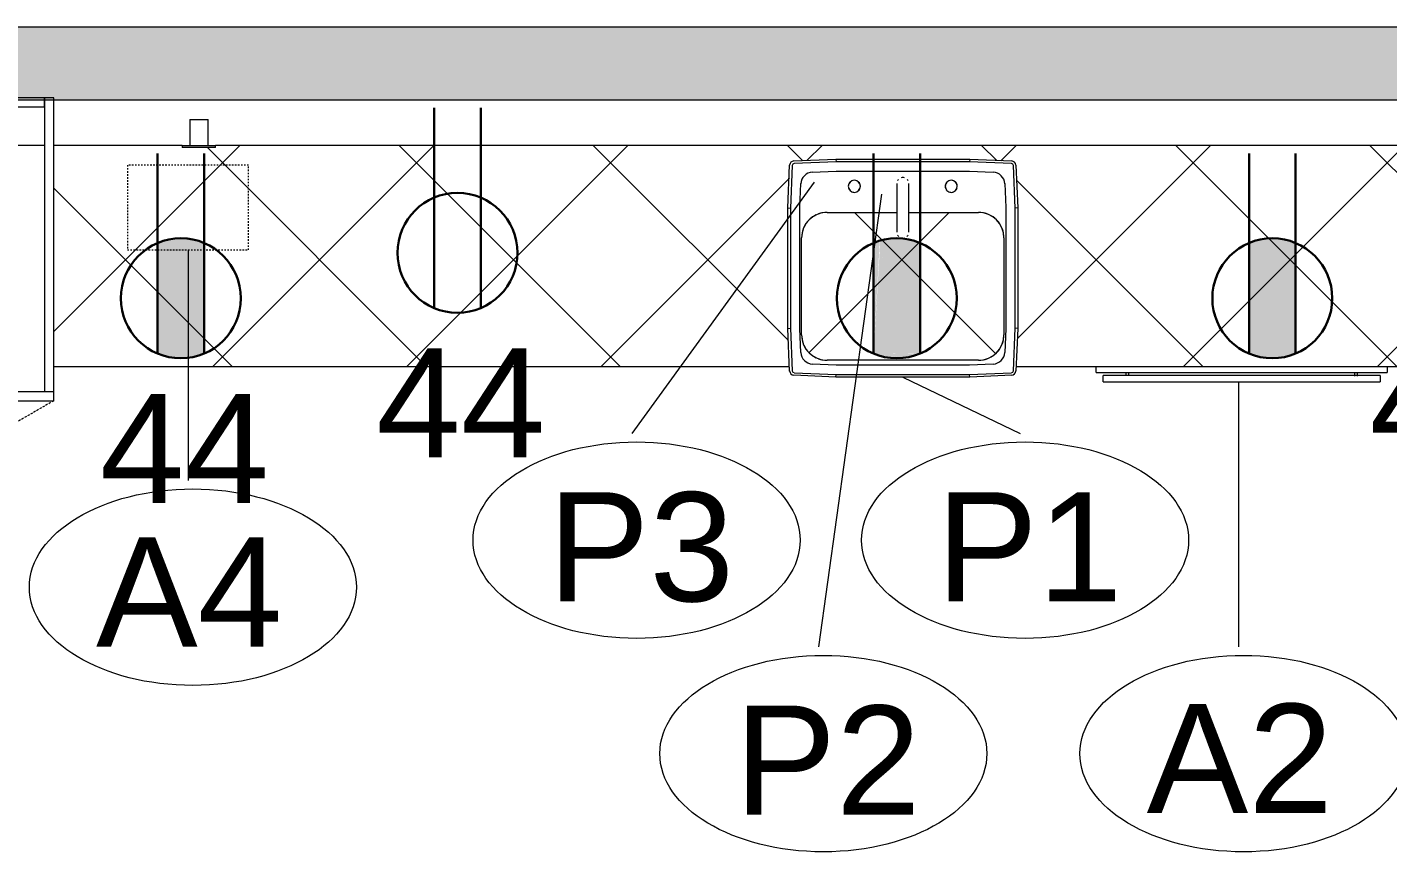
# Model space of a CAD drawing. Header units: inches. Extents: x 1180 to 3050, y -149 to 1363.
# Drawn here: x 2019.2 to 2131.5, y 311.7 to 379.7 of the extents above; entities that cross this region are included whole.
import ezdxf

# ---------------------------------------------------------------- set-up
doc = ezdxf.new("R2010")
doc.units = ezdxf.units.IN
doc.header["$MEASUREMENT"] = 0
doc.linetypes.add('Dash', pattern=[0.25, 0.125, -0.125])
doc.linetypes.add('Hidden', pattern=[0.28125, 0.1875, -0.09375])
for name, color, linetype, lineweight in [('A-ANNO-NOTE', 131, 'Continuous', 30), ('A-WALL-PATT', 111, 'Continuous', 13), ('E-ELEC-FIXT', 91, 'Continuous', 13), ('I-WALL', 2, 'Continuous', 13), ('P-SANR-FIXT', 6, 'Continuous', 13), ('P-SANR-FIXT-IDEN', 2, 'Continuous', 9), ('Q-CASE', 31, 'Continuous', 13), ('Q-SPCQ', 91, 'Continuous', 9), ('Q-SPCQ-HDLN', 91, 'Dash', 9), ('Q-SPCQ-IDEN', 132, 'Continuous', 9)]:
    doc.layers.add(name, color=color, linetype=linetype, lineweight=lineweight)
doc.styles.add('Arial', font='arial.ttf', dxfattribs={"height": 9})
doc.styles.add('Swis721 Lt BT', font='swissl.ttf', dxfattribs={"height": 9})

# ---------------------------------------------------------------- blocks, each defined once
blk = doc.blocks.new('P-Sink-Rectangular - PSR1918-3060176-FIRST FLOOR POWER _ SIGNAL')
at = {"layer": 'P-SANR-FIXT', "lineweight": 9}
for p, q in [((-8.99, 8.84), (-5.52, 9)), ((-5.52, 9), (5.52, 9)), ((-5.52, 9), (-5.51, 8.78)), ((5.52, 9), (5.51, 8.78)), ((5.52, 9), (8.99, 8.84)), ((-9.5, 4.97), (-9.34, 8.49)), ((-9.13, 8.48), (-9.28, 4.96)), ((-5.51, 8.78), (-8.98, 8.63)), ((-7.47, 7.92), (-5.51, 8)), ((5.51, 8.78), (-5.51, 8.78)), ((-5.51, 8), (5.51, 8)), ((8.98, 8.63), (5.51, 8.78)), ((5.51, 8), (7.47, 7.92)), ((9.28, 4.96), (9.13, 8.48)), ((9.34, 8.49), (9.5, 4.97)), ((-8.5, 5.01), (-8.42, 6.97)), ((8.42, 6.97), (8.5, 5.01)), ((-9.5, 4.97), (-9.28, 4.96)), ((-9.5, -4.97), (-9.5, 4.97)), ((-9.28, 4.96), (-9.28, -4.96)), ((-8.5, -5.01), (-8.5, 5.01)), ((-6.25, 4.6), (-0.49, 4.6)), ((-6.25, 4.6), (-0.49, 4.6)), ((0.48, 4.6), (6.25, 4.6)), ((0.48, 4.6), (6.25, 4.6)), ((8.5, 5.01), (8.5, -5.01)), ((9.5, 4.97), (9.28, 4.96)), ((9.28, -4.96), (9.28, 4.96)), ((9.5, 4.97), (9.5, -4.97)), ((-8.35, -5.5), (-8.35, 2.5)), ((-8.35, -5.5), (-8.35, 2.5)), ((8.35, 2.5), (8.35, -5.5)), ((8.35, 2.5), (8.35, -5.5)), ((-9.5, -4.97), (-9.28, -4.96)), ((-9.34, -8.49), (-9.5, -4.97)), ((-9.28, -4.96), (-9.13, -8.48)), ((-8.42, -6.97), (-8.5, -5.01)), ((8.5, -5.01), (8.42, -6.97)), ((9.13, -8.48), (9.28, -4.96)), ((9.5, -4.97), (9.28, -4.96)), ((9.5, -4.97), (9.34, -8.49)), ((6.25, -7.6), (-6.25, -7.6)), ((6.25, -7.6), (-6.25, -7.6)), ((-5.52, -9), (-8.99, -8.84)), ((-8.98, -8.63), (-5.51, -8.78)), ((-5.51, -8), (-7.47, -7.92)), ((-5.52, -9), (-5.51, -8.78)), ((5.51, -8), (-5.51, -8)), ((-5.51, -8.78), (5.51, -8.78)), ((7.47, -7.92), (5.51, -8)), ((5.51, -8.78), (8.98, -8.63)), ((5.52, -9), (5.51, -8.78)), ((8.99, -8.84), (5.52, -9)), ((5.52, -9), (-5.52, -9))]:
    blk.add_line(p, q, dxfattribs=at)
at = {"layer": 'P-SANR-FIXT', "lineweight": 9, "flags": 128}
for points in [[(-0.5, 6.97), (-0.5, 6.97), (-0.5, 6.96), (-0.5, 6.95), (-0.5, 6.94), (-0.5, 6.93), (-0.5, 6.91), (-0.5, 6.89), (-0.5, 6.87), (-0.5, 6.84), (-0.5, 6.81), (-0.5, 6.78), (-0.5, 6.74), (-0.5, 6.7), (-0.5, 6.66), (-0.5, 6.62), (-0.5, 6.57), (-0.5, 6.52), (-0.5, 6.47), (-0.5, 6.42), (-0.5, 6.36), (-0.5, 6.3), (-0.5, 6.24), (-0.5, 6.18), (-0.5, 6.11), (-0.5, 6.05), (-0.5, 5.98), (-0.5, 5.91), (-0.5, 5.84), (-0.5, 5.77), (-0.5, 5.69), (-0.5, 5.62), (-0.5, 5.54), (-0.5, 5.46), (-0.5, 5.39), (-0.5, 5.31), (-0.5, 5.23), (-0.5, 5.15), (-0.5, 5.07), (-0.5, 4.99), (-0.5, 4.91), (-0.5, 4.83), (-0.5, 4.75), (-0.5, 4.67), (-0.5, 4.59), (-0.5, 4.51), (-0.5, 4.44), (-0.5, 4.36), (-0.5, 4.28), (-0.5, 4.21), (-0.5, 4.13), (-0.5, 4.06), (-0.5, 3.99), (-0.5, 3.92), (-0.5, 3.86), (-0.5, 3.79), (-0.5, 3.73), (-0.5, 3.66), (-0.5, 3.61), (-0.5, 3.55), (-0.5, 3.49), (-0.5, 3.44), (-0.5, 3.39), (-0.5, 3.34), (-0.5, 3.3), (-0.5, 3.25), (-0.5, 3.21), (-0.5, 3.18), (-0.5, 3.14), (-0.5, 3.11), (-0.5, 3.08), (-0.5, 3.06), (-0.5, 3.04), (-0.5, 3.02), (-0.5, 3), (-0.5, 2.99), (-0.5, 2.98), (-0.5, 2.97), (-0.5, 2.97), (-0.5, 2.97)], [(0.5, 2.97), (0.5, 2.97), (0.5, 2.97), (0.5, 2.98), (0.5, 2.99), (0.5, 3.01), (0.5, 3.02), (0.5, 3.05), (0.5, 3.07), (0.5, 3.1), (0.5, 3.13), (0.5, 3.16), (0.5, 3.19), (0.5, 3.23), (0.5, 3.27), (0.5, 3.32), (0.5, 3.36), (0.5, 3.41), (0.5, 3.46), (0.5, 3.52), (0.5, 3.57), (0.5, 3.63), (0.5, 3.69), (0.5, 3.76), (0.5, 3.82), (0.5, 3.89), (0.5, 3.95), (0.5, 4.02), (0.5, 4.1), (0.5, 4.17), (0.5, 4.24), (0.5, 4.32), (0.5, 4.39), (0.5, 4.47), (0.5, 4.55), (0.5, 4.63), (0.5, 4.71), (0.5, 4.79), (0.5, 4.87), (0.5, 4.95), (0.5, 5.03), (0.5, 5.11), (0.5, 5.19), (0.5, 5.26), (0.5, 5.34), (0.5, 5.42), (0.5, 5.5), (0.5, 5.58), (0.5, 5.65), (0.5, 5.73), (0.5, 5.8), (0.5, 5.87), (0.5, 5.94), (0.5, 6.01), (0.5, 6.08), (0.5, 6.14), (0.5, 6.21), (0.5, 6.27), (0.5, 6.33), (0.5, 6.39), (0.5, 6.44), (0.5, 6.49), (0.5, 6.55), (0.5, 6.59), (0.5, 6.64), (0.5, 6.68), (0.5, 6.72), (0.5, 6.76), (0.5, 6.79), (0.5, 6.82), (0.5, 6.85), (0.5, 6.88), (0.5, 6.9), (0.5, 6.92), (0.5, 6.93), (0.5, 6.95), (0.5, 6.96), (0.5, 6.96), (0.5, 6.97), (0.5, 6.97)]]:
    blk.add_lwpolyline(points, dxfattribs=at)
at = {"layer": 'P-SANR-FIXT', "lineweight": 9}
for centre, radius, start, end in [((-8.97, 8.47), 0.371, 92.5667, 177.4333), ((-8.97, 8.47), 0.156, 92.5667, 177.4333), ((-7.42, 6.92), 0.995, 92.5667, 177.4333), ((7.42, 6.92), 0.995, 2.5667, 87.4333), ((8.97, 8.47), 0.156, 2.5667, 87.4333), ((8.97, 8.47), 0.371, 2.5667, 87.4333), ((-4, 6.75), 0.5, 360, 180), ((-4, 6.75), 0.5, 180, 360), ((-4, 6.75), 0.5, 180, 270), ((-4, 6.75), 0.5, 180, 270), ((-4, 6.75), 0.5, 135, 165), ((-4, 6.75), 0.5, 135, 165), ((-4, 6.75), 0.5, 60, 120), ((-4, 6.75), 0.5, 60, 120), ((-4, 6.75), 0.5, 75, 105), ((-4, 6.75), 0.5, 75, 105), ((-4, 6.75), 0.5, 0, 45), ((-4, 6.75), 0.5, 15, 45), ((-4, 6.75), 0.5, 0, 45), ((-4, 6.75), 0.5, 15, 45), ((-4, 6.75), 0.5, 315, 360), ((-4, 6.75), 0.5, 315, 360), ((0, 6.97), 0.5, 135, 150), ((0, 6.97), 0.5, 90, 105), ((0, 6.97), 0.5, 75, 90), ((0, 6.97), 0.5, 30, 45), ((4, 6.75), 0.5, 360, 180), ((4, 6.75), 0.5, 135, 180), ((4, 6.75), 0.5, 135, 180), ((4, 6.75), 0.5, 165, 180), ((4, 6.75), 0.5, 165, 180), ((4, 6.75), 0.5, 180, 360), ((4, 6.75), 0.5, 180, 225), ((4, 6.75), 0.5, 180, 195), ((4, 6.75), 0.5, 180, 225), ((4, 6.75), 0.5, 180, 195), ((4, 6.75), 0.5, 135, 150), ((4, 6.75), 0.5, 135, 150), ((4, 6.75), 0.5, 0, 120), ((4, 6.75), 0.5, 0, 120), ((4, 6.75), 0.5, 75, 105), ((4, 6.75), 0.5, 75, 105), ((4, 6.75), 0.5, 30, 60), ((4, 6.75), 0.5, 30, 60), ((-4, 6.75), 0.5, 195, 240), ((-4, 6.75), 0.5, 195, 240), ((-4, 6.75), 0.5, 255, 270), ((-4, 6.75), 0.5, 255, 270), ((-4, 6.75), 0.5, 315, 345), ((-4, 6.75), 0.5, 315, 345), ((4, 6.75), 0.5, 210, 225), ((4, 6.75), 0.5, 210, 225), ((4, 6.75), 0.5, 240, 300), ((4, 6.75), 0.5, 240, 300), ((4, 6.75), 0.5, 255, 270), ((4, 6.75), 0.5, 255, 270), ((4, 6.75), 0.5, 315, 345), ((4, 6.75), 0.5, 315, 345), ((4, 6.75), 0.5, 315, 330), ((4, 6.75), 0.5, 315, 330), ((-6.25, 2.5), 2.1, 90, 180), ((-6.25, 2.5), 2.1, 90, 180), ((-6.25, 2.5), 2.1, 90, 109.9712), ((6.25, 2.5), 2.1, 70.0288, 90), ((6.25, 2.5), 2.1, 0, 90), ((6.25, 2.5), 2.1, 0, 90), ((-6.25, 2.5), 2.1, 115.0288, 154.9712), ((6.25, 2.5), 2.1, 25.0288, 64.9712), ((-6.25, 2.5), 2.1, 160.0288, 180), ((0, 2.97), 0.5, 210, 225), ((0, 2.97), 0.5, 255, 270), ((0, 2.97), 0.5, 270, 285), ((0, 2.97), 0.5, 315, 330), ((6.25, 2.5), 2.1, 0, 19.9712), ((-6.25, -5.5), 2.1, 180, 199.9712), ((-6.25, -5.5), 2.1, 180, 270), ((-6.25, -5.5), 2.1, 180, 270), ((6.25, -5.5), 2.1, 270, 360), ((6.25, -5.5), 2.1, 270, 360), ((6.25, -5.5), 2.1, 340.0288, 360), ((-6.25, -5.5), 2.1, 205.0288, 244.9712), ((6.25, -5.5), 2.1, 295.0288, 334.9712), ((-7.42, -6.92), 0.995, 182.5667, 267.4333), ((-6.25, -5.5), 2.1, 250.0288, 270), ((6.25, -5.5), 2.1, 270, 289.9712), ((7.42, -6.92), 0.995, 272.5667, 357.4333), ((-8.97, -8.47), 0.371, 182.5667, 267.4333), ((-8.97, -8.47), 0.156, 182.5667, 267.4333), ((8.97, -8.47), 0.156, 272.5667, 357.4333), ((8.97, -8.47), 0.371, 272.5667, 357.4333)]:
    blk.add_arc(centre, radius, start, end, dxfattribs=at)
blk = doc.blocks.new('Casework 7 - Casework 7-7008632-FIRST FLOOR POWER _ SIGNAL')
at = {"layer": 'Q-CASE', "lineweight": 9}
h = blk.add_hatch(dxfattribs=at)
h.set_pattern_fill('FP_20', color=256, style=0, pattern_type=2)
h.set_pattern_definition([(45, (0.163, 0), (-8.012227, 8.012227), []), (135, (0.163, 0), (-8.012227, -8.012227), [])])
h.paths.add_polyline_path([(2021.51, 351.75), (2082.24, 351.75), (2082.1, 355.41), (2082.1, 364.84), (2082.3, 368.45), (2082.37, 368.61), (2082.62, 368.72), (2086.09, 368.87), (2097.85, 368.84), (2100.68, 368.67), (2100.83, 368.61), (2100.94, 368.35), (2101.1, 364.03), (2101.1, 354.86), (2100.96, 351.75), (2162.36, 351.75), (2162.36, 370), (2034.88, 370), (2034.88, 369.81), (2032.13, 369.81), (2032.13, 370), (2021.51, 370)], flags=0)
h.paths.add_polyline_path([(2097.75, 352.27), (2097.85, 352.27), (2098.39, 352.34), (2098.9, 352.55), (2099.34, 352.9), (2099.67, 353.32), (2099.88, 353.83), (2099.95, 354.37), (2099.95, 362.37), (2099.88, 362.91), (2099.67, 363.42), (2099.33, 363.85), (2098.9, 364.19), (2098.39, 364.4), (2097.75, 364.47), (2092.08, 364.47), (2092.1, 363.23), (2092.08, 362.97), (2092.08, 362.71), (2092.03, 362.59), (2091.94, 362.55), (2091.92, 362.46), (2091.73, 362.35), (2091.6, 362.39), (2091.42, 362.37), (2091.25, 362.48), (2091.25, 362.56), (2091.16, 362.59), (2091.1, 362.84), (2091.14, 362.86), (2091.11, 363.13), (2091.11, 363.45), (2091.1, 364.47), (2085.35, 364.47), (2084.81, 364.4), (2084.3, 364.19), (2083.87, 363.85), (2083.53, 363.42), (2083.32, 362.91), (2083.25, 362.37), (2083.25, 354.37), (2083.32, 353.83), (2083.6, 353.23), (2083.87, 352.89), (2084.3, 352.55), (2084.81, 352.34), (2085.35, 352.27), (2097.11, 352.27)], flags=0)
for p, q in [((2162.36, 351.75), (2162.36, 370)), ((2021.51, 351.75), (2082.24, 351.75)), ((2100.96, 351.75), (2162.36, 351.75))]:
    blk.add_line(p, q, dxfattribs=at)
blk = doc.blocks.new('CW Cupbd - 80_h x 24_d - 2 Doors - 5 shelves-7209450-FIRST FLOOR POWER _ SIGNAL')
at = {"layer": 'Q-CASE', "lineweight": 20}
for p, q in [((2.75, -2.36), (2, -2.36)), ((2, -2.36), (2, -26.61)), ((2.75, -26.61), (2.75, -2.36)), ((38.25, -2.36), (2.75, -2.36)), ((2.75, -2.36), (2.75, -3.11)), ((2.75, -3.11), (38.25, -3.11)), ((39, -2.36), (38.25, -2.36)), ((38.25, -2.36), (38.25, -26.61)), ((38.25, -3.11), (38.25, -2.36)), ((39, -26.61), (39, -2.36)), ((2, -26.61), (20.5, -26.61)), ((2, -27.36), (2, -26.61)), ((20.5, -26.61), (20.5, -27.36)), ((39, -26.61), (20.5, -26.61)), ((20.5, -26.61), (20.5, -27.36)), ((39, -27.36), (39, -26.61)), ((20.5, -27.36), (2, -27.36)), ((20.5, -27.36), (39, -27.36))]:
    blk.add_line(p, q, dxfattribs=at)
at = {"layer": 'Q-CASE', "linetype": 'Hidden', "lineweight": 9}
for p, q in [((2, -27.36), (18.02, -36.61)), ((39, -27.36), (22.97, -36.61))]:
    blk.add_line(p, q, dxfattribs=at)
for centre, start, end in [((2, -27.36), 330, 0.5), ((39, -27.36), 179.5, 210)]:
    blk.add_arc(centre, 18.5, start, end, dxfattribs=at)
blk = doc.blocks.new('A-Coffee Maker-generic - A-Coffee Maker-generic-3789961-FIRST FLOOR POWER _ SIGNAL')
at = {"layer": 'Q-SPCQ-HDLN'}
for p, q in [((-5, 3.5), (-5, -3.5)), ((5, 3.5), (-5, 3.5)), ((5, -3.5), (5, 3.5)), ((-5, -3.5), (5, -3.5))]:
    blk.add_line(p, q, dxfattribs=at)
blk = doc.blocks.new('A-Dishwasher - A-Dishwasher-4719265-FIRST FLOOR POWER _ SIGNAL')
at = {"layer": 'Q-SPCQ'}
for p, q in [((-12, -11.25), (-12, -10.75)), ((12, -10.75), (12, -11.25)), ((-12, -11.25), (12, -11.25)), ((11.43, -11.5), (-11.43, -11.5)), ((-11.43, -12), (-11.43, -11.5)), ((-11.43, -12), (11.43, -12)), ((-9.56, -11.25), (-9.56, -11.53)), ((-9.31, -11.53), (-9.31, -11.25)), ((9.31, -11.25), (9.31, -11.54)), ((9.56, -11.54), (9.56, -11.25)), ((11.43, -11.5), (11.43, -12))]:
    blk.add_line(p, q, dxfattribs=at)
blk = doc.blocks.new('PS - Power Device _Wall Base_ - Dedicated Duplex-7211836-FIRST FLOOR POWER _ SIGNAL')
at = {"layer": 'E-ELEC-FIXT', "lineweight": 9}
for p, q in [((2032.59, 372.12), (2034.09, 372.12)), ((2032.59, 372.12), (2032.59, 370)), ((2034.09, 370), (2034.09, 372.12)), ((2031.97, 370), (2034.72, 370)), ((2031.97, 370), (2031.97, 369.81)), ((2034.72, 369.81), (2031.97, 369.81)), ((2034.72, 369.81), (2034.72, 370))]:
    blk.add_line(p, q, dxfattribs=at)
blk = doc.blocks.new('Appliance_Specialty Equipment Tag - Standard-3515593-FIRST FLOOR POWER _ SIGNAL')
at = {"layer": 'Q-SPCQ-IDEN'}
blk.add_ellipse((-0.0499, 0.0037), major_axis=(-0.1406, 0), ratio=0.600473, dxfattribs=at)
blk = doc.blocks.new('Plumbing Equipment Tag - Standard-3394155-FIRST FLOOR POWER _ SIGNAL')
at = {"layer": 'P-SANR-FIXT-IDEN'}
blk.add_ellipse((-0.0499, 0.0037), major_axis=(-0.1406, 0), ratio=0.600473, dxfattribs=at)

msp = doc.modelspace()

# ---------------------------------------------------------------- hatches: boundary and pattern name
at = {"layer": 'A-ANNO-NOTE', "lineweight": 9}
for points in [[(2029.93, 352.87), (2032.15, 362.32), (2032.05, 362.33)], [(2029.93, 352.87), (2032.05, 362.33), (2031.95, 362.33)], [(2029.93, 352.87), (2031.95, 362.33), (2031.85, 362.33)], [(2029.93, 352.87), (2031.75, 362.33), (2031.65, 362.33)], [(2029.93, 352.87), (2031.65, 362.33), (2031.56, 362.32)], [(2029.93, 352.87), (2031.85, 362.33), (2031.75, 362.33)], [(2029.93, 352.87), (2032.24, 362.31), (2032.15, 362.32)], [(2029.93, 352.87), (2031.56, 362.32), (2031.46, 362.31)], [(2029.93, 352.87), (2032.34, 362.31), (2032.24, 362.31)], [(2029.93, 352.87), (2032.44, 362.29), (2032.34, 362.31)], [(2029.93, 352.87), (2031.46, 362.31), (2031.36, 362.31)], [(2029.93, 352.87), (2031.36, 362.31), (2031.26, 362.29)], [(2029.93, 352.87), (2032.54, 362.28), (2032.44, 362.29)], [(2029.93, 352.87), (2031.26, 362.29), (2031.16, 362.28)], [(2029.93, 352.87), (2032.63, 362.27), (2032.54, 362.28)], [(2029.93, 352.87), (2031.16, 362.28), (2031.07, 362.27)], [(2029.93, 352.87), (2032.73, 362.25), (2032.63, 362.27)], [(2029.93, 352.87), (2031.07, 362.27), (2030.97, 362.25)], [(2029.93, 352.87), (2032.83, 362.23), (2032.73, 362.25)], [(2029.93, 352.87), (2030.97, 362.25), (2030.87, 362.23)], [(2029.93, 352.87), (2032.92, 362.21), (2032.83, 362.23)], [(2029.93, 352.87), (2030.87, 362.23), (2030.78, 362.21)], [(2029.93, 352.87), (2033.02, 362.19), (2032.92, 362.21)], [(2029.93, 352.87), (2030.78, 362.21), (2030.68, 362.19)], [(2029.93, 352.87), (2033.12, 362.17), (2033.02, 362.19)], [(2029.93, 352.87), (2030.68, 362.19), (2030.59, 362.17)], [(2029.93, 352.87), (2033.21, 362.14), (2033.12, 362.17)], [(2029.93, 352.87), (2030.59, 362.17), (2030.49, 362.14)], [(2029.93, 352.87), (2033.3, 362.11), (2033.21, 362.14)], [(2029.93, 352.87), (2030.49, 362.14), (2030.4, 362.11)], [(2029.93, 352.87), (2033.4, 362.08), (2033.3, 362.11)], [(2029.93, 352.87), (2030.4, 362.11), (2030.3, 362.08)], [(2029.93, 352.87), (2033.49, 362.05), (2033.4, 362.08)], [(2029.93, 352.87), (2030.3, 362.08), (2030.21, 362.05)], [(2029.93, 352.87), (2033.58, 362.02), (2033.49, 362.05)], [(2029.93, 352.87), (2030.21, 362.05), (2030.12, 362.02)], [(2029.93, 352.87), (2033.68, 361.98), (2033.58, 362.02)], [(2029.93, 352.87), (2030.12, 362.02), (2030.03, 361.98)], [(2029.93, 352.87), (2033.77, 361.94), (2033.68, 361.98)], [(2029.93, 352.87), (2030.03, 361.98), (2029.93, 361.94)], [(2033.77, 352.85), (2033.77, 361.94), (2029.93, 352.87)], [(2089.03, 352.87), (2091.24, 362.32), (2091.14, 362.33), (2089.54, 355.17)], [(2089.03, 352.87), (2091.14, 362.33), (2091.04, 362.33), (2089.54, 355.28)], [(2089.03, 352.87), (2091.04, 362.33), (2090.94, 362.33), (2089.54, 355.41)], [(2089.03, 352.87), (2090.85, 362.33), (2090.75, 362.33), (2089.54, 355.7)], [(2089.03, 352.87), (2090.75, 362.33), (2090.65, 362.32), (2089.54, 355.87)], [(2089.03, 352.87), (2090.94, 362.33), (2090.85, 362.33), (2089.54, 355.55)], [(2089.03, 352.87), (2091.34, 362.31), (2091.24, 362.32), (2089.54, 355.07)], [(2089.03, 352.87), (2090.65, 362.32), (2090.55, 362.31), (2089.54, 356.06)], [(2089.03, 352.87), (2091.43, 362.31), (2091.34, 362.31), (2089.54, 354.97)], [(2089.03, 352.87), (2091.53, 362.29), (2091.43, 362.31), (2089.54, 354.89)], [(2089.03, 352.87), (2090.55, 362.31), (2090.45, 362.31), (2089.54, 356.27)], [(2089.03, 352.87), (2090.45, 362.31), (2090.35, 362.29), (2089.54, 356.52)], [(2089.03, 352.87), (2091.63, 362.28), (2091.53, 362.29), (2089.54, 354.81)], [(2089.03, 352.87), (2090.35, 362.29), (2090.26, 362.28), (2089.54, 356.8)], [(2089.03, 352.87), (2091.73, 362.27), (2091.63, 362.28), (2089.54, 354.73)], [(2089.03, 352.87), (2090.26, 362.28), (2090.16, 362.27), (2089.54, 357.13)], [(2089.03, 352.87), (2091.82, 362.25), (2091.73, 362.27), (2089.54, 354.66)], [(2089.03, 352.87), (2090.16, 362.27), (2090.06, 362.25), (2089.54, 357.52)], [(2089.03, 352.87), (2091.92, 362.23), (2091.82, 362.25), (2089.54, 354.6)], [(2089.03, 352.87), (2090.06, 362.25), (2089.97, 362.23), (2089.49, 357.52)], [(2089.03, 352.87), (2092.02, 362.21), (2091.92, 362.23), (2089.54, 354.53)], [(2089.03, 352.87), (2089.97, 362.23), (2089.87, 362.21), (2089.45, 357.52)], [(2089.03, 352.87), (2092.11, 362.19), (2092.02, 362.21), (2089.54, 354.48)], [(2089.03, 352.87), (2089.87, 362.21), (2089.77, 362.19), (2089.4, 357.52)], [(2089.03, 352.87), (2092.21, 362.17), (2092.11, 362.19), (2089.54, 354.42)], [(2089.03, 352.87), (2089.77, 362.19), (2089.68, 362.17), (2089.35, 357.52)], [(2089.03, 352.87), (2092.3, 362.14), (2092.21, 362.17), (2089.54, 354.37)], [(2089.03, 352.87), (2089.68, 362.17), (2089.58, 362.14), (2089.31, 357.52)], [(2089.03, 352.87), (2092.4, 362.11), (2092.3, 362.14), (2089.54, 354.33)], [(2089.03, 352.87), (2089.54, 362.13), (2089.49, 362.11), (2089.26, 357.52)], [(2089.03, 352.87), (2092.49, 362.08), (2092.4, 362.11), (2089.54, 354.28)], [(2089.03, 352.87), (2089.49, 362.11), (2089.4, 362.08), (2089.21, 357.52)], [(2089.03, 352.87), (2092.58, 362.05), (2092.49, 362.08), (2089.54, 354.24)], [(2089.03, 352.87), (2089.4, 362.08), (2089.3, 362.05), (2089.17, 357.52)], [(2089.03, 352.87), (2092.68, 362.02), (2092.58, 362.05), (2089.54, 354.2)], [(2089.03, 352.87), (2089.3, 362.05), (2089.21, 362.02), (2089.12, 357.52)], [(2089.03, 352.87), (2092.77, 361.98), (2092.68, 362.02), (2089.54, 354.16)], [(2089.03, 352.87), (2089.21, 362.02), (2089.12, 361.98), (2089.07, 357.52)], [(2089.03, 352.87), (2092.86, 361.94), (2092.77, 361.98), (2089.54, 354.12)], [(2089.03, 352.87), (2089.12, 361.98), (2089.03, 361.94), (2089.03, 357.52)], [(2092.86, 352.85), (2092.86, 361.94), (2089.03, 352.87), (2089.54, 352.87)], [(2120.03, 352.87), (2122.24, 362.32), (2122.14, 362.33)], [(2120.03, 352.87), (2122.14, 362.33), (2122.04, 362.33)], [(2120.03, 352.87), (2122.04, 362.33), (2121.94, 362.33)], [(2120.03, 352.87), (2121.85, 362.33), (2121.75, 362.33)], [(2120.03, 352.87), (2121.75, 362.33), (2121.65, 362.32)], [(2120.03, 352.87), (2121.94, 362.33), (2121.85, 362.33)], [(2120.03, 352.87), (2122.34, 362.31), (2122.24, 362.32)], [(2120.03, 352.87), (2121.65, 362.32), (2121.55, 362.31)], [(2120.03, 352.87), (2122.43, 362.31), (2122.34, 362.31)], [(2120.03, 352.87), (2122.53, 362.29), (2122.43, 362.31)], [(2120.03, 352.87), (2121.55, 362.31), (2121.45, 362.31)], [(2120.03, 352.87), (2121.45, 362.31), (2121.35, 362.29)], [(2120.03, 352.87), (2122.63, 362.28), (2122.53, 362.29)], [(2120.03, 352.87), (2121.35, 362.29), (2121.26, 362.28)], [(2120.03, 352.87), (2122.73, 362.27), (2122.63, 362.28)], [(2120.03, 352.87), (2121.26, 362.28), (2121.16, 362.27)], [(2120.03, 352.87), (2122.82, 362.25), (2122.73, 362.27)], [(2120.03, 352.87), (2121.16, 362.27), (2121.06, 362.25)], [(2120.03, 352.87), (2122.92, 362.23), (2122.82, 362.25)], [(2120.03, 352.87), (2121.06, 362.25), (2120.97, 362.23)], [(2120.03, 352.87), (2123.02, 362.21), (2122.92, 362.23)], [(2120.03, 352.87), (2120.97, 362.23), (2120.87, 362.21)], [(2120.03, 352.87), (2123.11, 362.19), (2123.02, 362.21)], [(2120.03, 352.87), (2120.87, 362.21), (2120.77, 362.19)], [(2120.03, 352.87), (2123.21, 362.17), (2123.11, 362.19)], [(2120.03, 352.87), (2120.77, 362.19), (2120.68, 362.17)], [(2120.03, 352.87), (2123.3, 362.14), (2123.21, 362.17)], [(2120.03, 352.87), (2120.68, 362.17), (2120.58, 362.14)], [(2120.03, 352.87), (2123.4, 362.11), (2123.3, 362.14)], [(2120.03, 352.87), (2120.58, 362.14), (2120.49, 362.11)], [(2120.03, 352.87), (2123.49, 362.08), (2123.4, 362.11)], [(2120.03, 352.87), (2120.49, 362.11), (2120.4, 362.08)], [(2120.03, 352.87), (2123.58, 362.05), (2123.49, 362.08)], [(2120.03, 352.87), (2120.4, 362.08), (2120.3, 362.05)], [(2120.03, 352.87), (2123.68, 362.02), (2123.58, 362.05)], [(2120.03, 352.87), (2120.3, 362.05), (2120.21, 362.02)], [(2120.03, 352.87), (2123.77, 361.98), (2123.68, 362.02)], [(2120.03, 352.87), (2120.21, 362.02), (2120.12, 361.98)], [(2120.03, 352.87), (2123.86, 361.94), (2123.77, 361.98)], [(2120.03, 352.87), (2120.12, 361.98), (2120.03, 361.94)], [(2123.86, 352.85), (2123.86, 361.94), (2120.03, 352.87)], [(2033.68, 352.81), (2033.77, 352.85), (2029.93, 352.87)], [(2030.12, 352.79), (2033.68, 352.81), (2029.93, 352.87)], [(2033.59, 352.77), (2033.68, 352.81), (2030.12, 352.79)], [(2032.44, 352.47), (2033.59, 352.77), (2030.12, 352.79)], [(2032.44, 352.47), (2030.12, 352.79), (2030.96, 352.53)], [(2032.44, 352.47), (2032.93, 352.56), (2033.59, 352.77)], [(2089.21, 352.79), (2092.77, 352.81), (2089.03, 352.87)], [(2091.53, 352.47), (2092.68, 352.77), (2089.21, 352.79), (2089.54, 352.75)], [(2091.53, 352.47), (2089.21, 352.79), (2090.06, 352.53)], [(2092.77, 352.81), (2092.86, 352.85), (2089.54, 352.86)], [(2092.68, 352.77), (2092.77, 352.81), (2089.54, 352.79)], [(2091.53, 352.47), (2092.02, 352.56), (2092.68, 352.77)], [(2123.77, 352.81), (2123.86, 352.85), (2120.03, 352.87)], [(2120.21, 352.79), (2123.77, 352.81), (2120.03, 352.87)], [(2123.68, 352.77), (2123.77, 352.81), (2120.21, 352.79)], [(2122.53, 352.47), (2123.68, 352.77), (2120.21, 352.79)], [(2122.53, 352.47), (2120.21, 352.79), (2121.06, 352.53)], [(2122.53, 352.47), (2123.02, 352.56), (2123.68, 352.77)], [(2031.85, 352.44), (2032.44, 352.47), (2030.96, 352.53)], [(2090.94, 352.44), (2091.53, 352.47), (2090.06, 352.53)], [(2121.94, 352.44), (2122.53, 352.47), (2121.06, 352.53)]]:
    msp.add_hatch(color=256, dxfattribs=at).paths.add_polyline_path(points, flags=0)
at = {"layer": 'A-WALL-PATT', "lineweight": 9}
msp.add_hatch(color=7, dxfattribs=at).paths.add_polyline_path([(1922.3, 373.75), (2186.36, 373.75), (2186.36, 379.75), (1922.3, 379.75), (1922.3, 376)], flags=0)

# ---------------------------------------------------------------- linework, layer by layer
at = {"layer": 'A-ANNO-NOTE'}
for p, q in [((2052.76, 373.09), (2052.76, 356.57)), ((2056.6, 373.09), (2056.6, 356.57)), ((2056.6, 373.09), (2056.6, 356.57)), ((2029.93, 369.34), (2029.93, 352.82)), ((2033.77, 369.34), (2033.77, 352.82)), ((2033.77, 369.34), (2033.77, 352.82)), ((2089.03, 369.34), (2089.03, 352.82)), ((2092.86, 369.34), (2092.86, 352.82)), ((2092.86, 369.34), (2092.86, 352.82)), ((2120.03, 369.34), (2120.03, 352.82)), ((2123.86, 369.34), (2123.86, 352.82)), ((2123.86, 369.34), (2123.86, 352.82))]:
    msp.add_line(p, q, dxfattribs=at)
at = {"layer": 'A-ANNO-NOTE', "lineweight": 9}
for p, q in [((2029.93, 361.94), (2029.93, 352.87)), ((2033.77, 352.85), (2033.77, 361.94)), ((2089.03, 361.94), (2089.03, 352.87)), ((2092.86, 352.85), (2092.86, 361.94)), ((2120.03, 361.94), (2120.03, 352.87)), ((2123.86, 352.85), (2123.86, 361.94))]:
    msp.add_line(p, q, dxfattribs=at)
at = {"layer": 'A-ANNO-NOTE'}
for centre in [(2054.68, 361.13), (2031.85, 357.38), (2090.94, 357.38), (2121.94, 357.38)]:
    msp.add_circle(centre, 4.95, dxfattribs=at)
at = {"layer": 'A-ANNO-NOTE', "lineweight": 9}
for centre, radius, start, end in [((2031.85, 357.38), 4.95, 67.2244, 112.7756), ((2090.94, 357.38), 4.95, 67.2244, 112.7756), ((2121.94, 357.38), 4.95, 67.2244, 112.7756), ((2031.87, 356.94), 4.5, 244.5156, 294.9234), ((2090.96, 356.94), 4.5, 244.5156, 294.9234), ((2121.96, 356.94), 4.5, 244.5156, 294.9234)]:
    msp.add_arc(centre, radius, start, end, dxfattribs=at)
at = {"layer": 'I-WALL', "color": 8, "lineweight": 20}
for p, q in [((2342.36, 379.75), (1922.3, 379.75)), ((1922.3, 373.75), (2186.36, 373.75))]:
    msp.add_line(p, q, dxfattribs=at)
at = {"layer": 'I-WALL', "lineweight": 9}
for p, q in [((2020.59, 370), (1985.09, 370)), ((2031.97, 370), (2021.34, 370)), ((2162.36, 370), (2034.72, 370))]:
    msp.add_line(p, q, dxfattribs=at)
at = {"layer": 'P-SANR-FIXT-IDEN'}
for p, q in [((2084.12, 366.96), (2069.07, 346.23)), ((2089.67, 365.96), (2084.47, 328.62)), ((2091.44, 350.87), (2101.12, 346.23))]:
    msp.add_line(p, q, dxfattribs=at)
at = {"layer": 'Q-SPCQ-IDEN'}
for p, q in [((2032.44, 361.37), (2032.44, 342.36)), ((2119.16, 350.5), (2119.16, 328.62))]:
    msp.add_line(p, q, dxfattribs=at)

# ---------------------------------------------------------------- block references
at = {"layer": 'E-ELEC-FIXT', "lineweight": 9}
msp.add_blockref('PS - Power Device _Wall Base_ - Dedicated Duplex-7211836-FIRST FLOOR POWER _ SIGNAL', (0, 0), dxfattribs=at)
at = {"layer": 'P-SANR-FIXT', "lineweight": 9}
msp.add_blockref('P-Sink-Rectangular - PSR1918-3060176-FIRST FLOOR POWER _ SIGNAL', (2091.44, 359.87), dxfattribs=at)
at = {"layer": 'P-SANR-FIXT-IDEN', "xscale": 95.99999999999994, "yscale": 95.99999999999994, "zscale": 95.99999999999994}
for p in [(2074.26, 337.07), (2106.32, 337.07), (2089.67, 319.46)]:
    msp.add_blockref('Plumbing Equipment Tag - Standard-3394155-FIRST FLOOR POWER _ SIGNAL', p, dxfattribs=at)
at = {"layer": 'Q-CASE', "lineweight": 9}
for name, p in [('CW Cupbd - 80_h x 24_d - 2 Doors - 5 shelves-7209450-FIRST FLOOR POWER _ SIGNAL', (1982.35, 376.28)), ('Casework 7 - Casework 7-7008632-FIRST FLOOR POWER _ SIGNAL', (-0.16, 0))]:
    msp.add_blockref(name, p, dxfattribs=at)
at = {"layer": 'Q-SPCQ'}
for name, p in [('A-Coffee Maker-generic - A-Coffee Maker-generic-3789961-FIRST FLOOR POWER _ SIGNAL', (2032.44, 364.87)), ('A-Dishwasher - A-Dishwasher-4719265-FIRST FLOOR POWER _ SIGNAL', (2119.41, 362.5))]:
    msp.add_blockref(name, p, dxfattribs=at)
at = {"layer": 'Q-SPCQ-IDEN', "xscale": 95.99999999999994, "yscale": 95.99999999999994, "zscale": 95.99999999999994}
for p in [(2037.63, 333.19), (2124.35, 319.46)]:
    msp.add_blockref('Appliance_Specialty Equipment Tag - Standard-3515593-FIRST FLOOR POWER _ SIGNAL', p, dxfattribs=at)

# ---------------------------------------------------------------- texts
at = {"layer": 'A-ANNO-NOTE', "lineweight": 9, "char_height": 9, "width": 16.362, "attachment_point": 1, "style": 'Swis721 Lt BT'}
for insert in [(2047.97, 353.26), (2129.97, 353.26), (2025.15, 349.49)]:
    msp.add_mtext('44', dxfattribs=dict(at, insert=insert))
at = {"layer": 'P-SANR-FIXT-IDEN', "char_height": 9, "width": 17.574, "attachment_point": 1, "style": 'Swis721 Lt BT'}
for s, insert in [('P3', (2062.14, 341.38)), ('P1', (2094.2, 341.38)), ('P2', (2077.55, 323.78))]:
    msp.add_mtext(s, dxfattribs=dict(at, insert=insert))
at = {"layer": 'Q-SPCQ-IDEN', "char_height": 9, "width": 18.786, "attachment_point": 1, "style": 'Arial'}
for s, insert in [('A4', (2024.85, 337.65)), ('A2', (2111.57, 323.92))]:
    msp.add_mtext(s, dxfattribs=dict(at, insert=insert))

doc.saveas('drawing.dxf')
